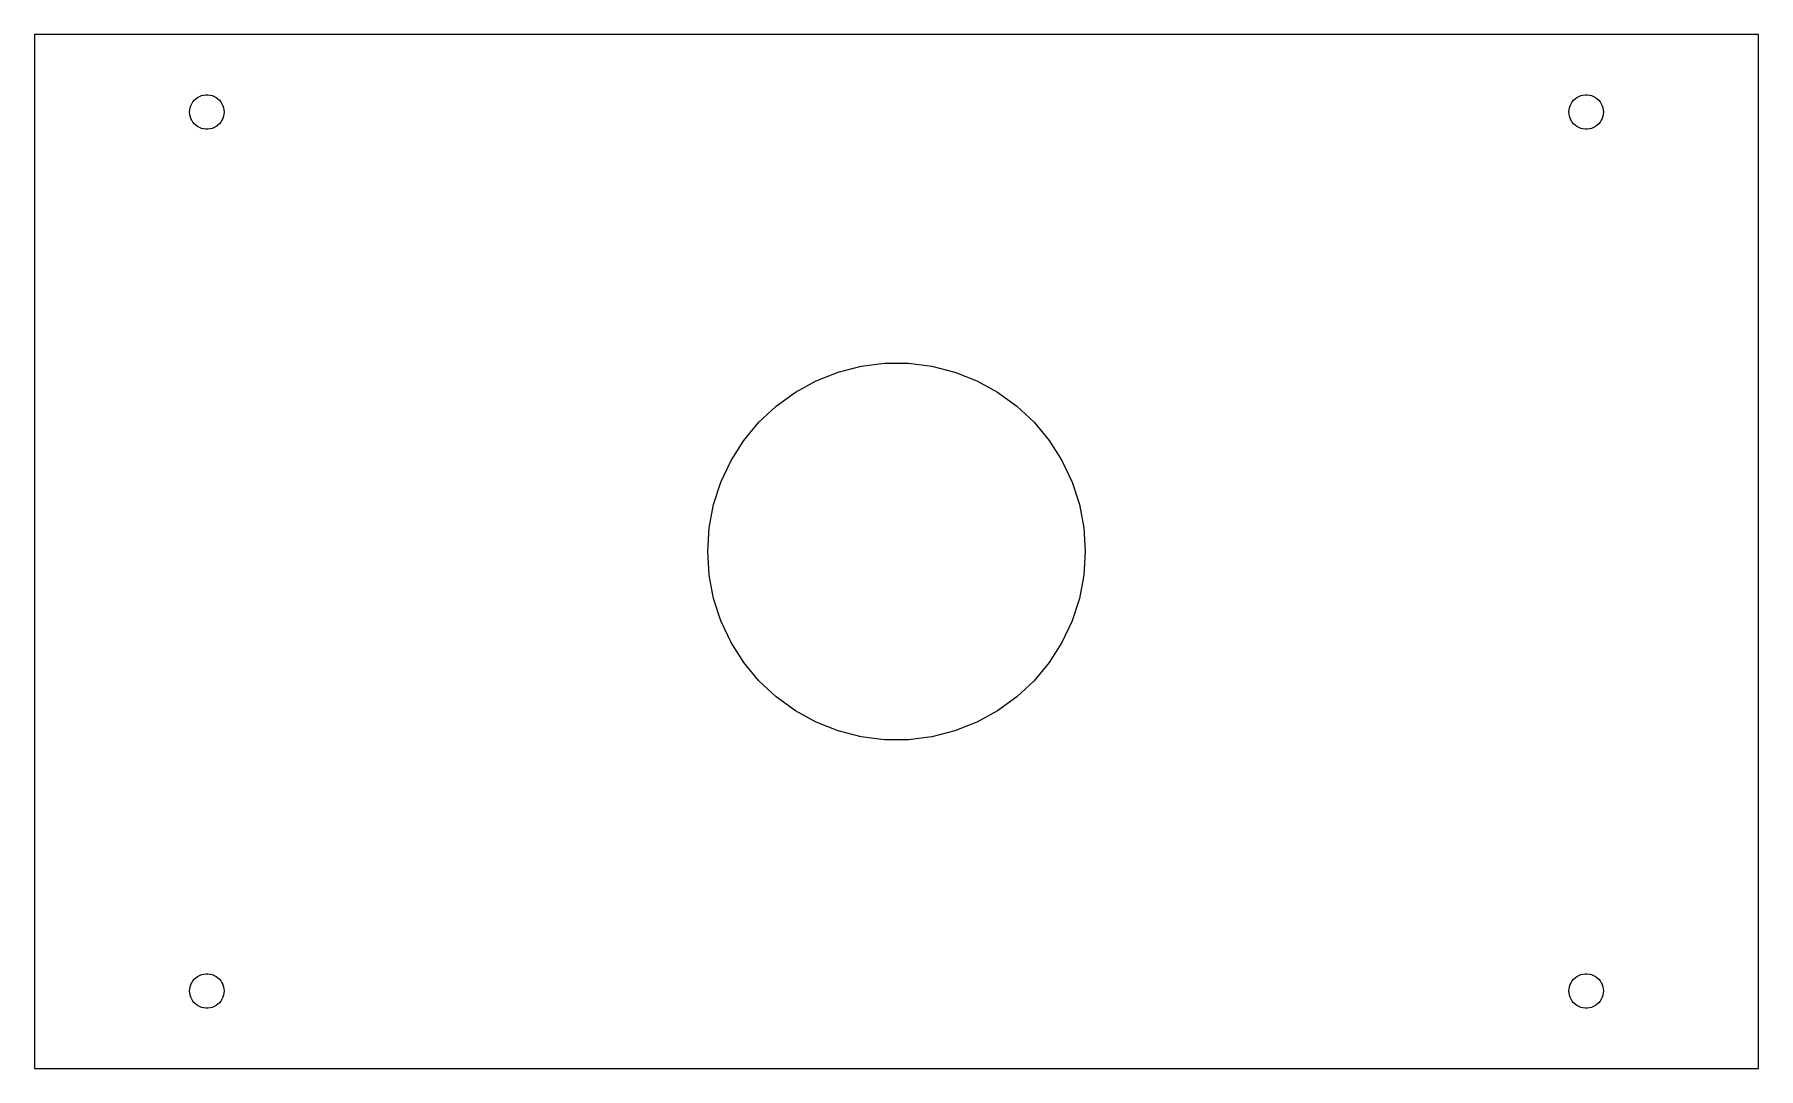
# Model space of a CAD drawing. Header units: metres. Extents: x -50 to 50, y -30 to 30.
import ezdxf

# ---------------------------------------------------------------- set-up
doc = ezdxf.new("R2010")
doc.units = ezdxf.units.M

msp = doc.modelspace()

# ---------------------------------------------------------------- linework, layer by layer
for p, q in [((50, 30), (-50, 30)), ((-50, 30), (-50, -30)), ((50, -30), (50, 30)), ((-40.8763, 25.9818), (-40.809, 26.0878)), ((-40.809, 26.0878), (-40.729, 26.1845)), ((-40.729, 26.1845), (-40.6374, 26.2705)), ((-40.6374, 26.2705), (-40.5358, 26.3443)), ((-40.5358, 26.3443), (-40.4258, 26.4048)), ((-40.4258, 26.4048), (-40.309, 26.451)), ((-40.309, 26.451), (-40.1874, 26.4823)), ((-40.1874, 26.4823), (-40.0628, 26.498)), ((-40.0628, 26.498), (-39.9372, 26.498)), ((-39.9372, 26.498), (-39.8126, 26.4823)), ((-39.8126, 26.4823), (-39.691, 26.451)), ((-39.691, 26.451), (-39.5742, 26.4048)), ((-39.5742, 26.4048), (-39.4642, 26.3443)), ((-39.4642, 26.3443), (-39.3626, 26.2705)), ((-39.3626, 26.2705), (-39.271, 26.1845)), ((-39.271, 26.1845), (-39.191, 26.0878)), ((-39.191, 26.0878), (-39.1237, 25.9818)), ((39.1237, 25.9818), (39.191, 26.0878)), ((39.191, 26.0878), (39.271, 26.1845)), ((39.271, 26.1845), (39.3626, 26.2705)), ((39.3626, 26.2705), (39.4642, 26.3443)), ((39.4642, 26.3443), (39.5742, 26.4048)), ((39.5742, 26.4048), (39.691, 26.451)), ((39.691, 26.451), (39.8126, 26.4823)), ((39.8126, 26.4823), (39.9372, 26.498)), ((39.9372, 26.498), (40.0628, 26.498)), ((40.0628, 26.498), (40.1874, 26.4823)), ((40.1874, 26.4823), (40.309, 26.451)), ((40.309, 26.451), (40.4258, 26.4048)), ((40.4258, 26.4048), (40.5358, 26.3443)), ((40.5358, 26.3443), (40.6374, 26.2705)), ((40.6374, 26.2705), (40.729, 26.1845)), ((40.729, 26.1845), (40.809, 26.0878)), ((40.809, 26.0878), (40.8763, 25.9818)), ((-41, 25.5), (-40.9921, 25.6253)), ((-40.9921, 25.3747), (-41, 25.5)), ((-40.9921, 25.6253), (-40.9686, 25.7487)), ((-40.9686, 25.2513), (-40.9921, 25.3747)), ((-40.9686, 25.7487), (-40.9298, 25.8681)), ((-40.9298, 25.1319), (-40.9686, 25.2513)), ((-40.9298, 25.8681), (-40.8763, 25.9818)), ((-40.8763, 25.0182), (-40.9298, 25.1319)), ((-40.809, 24.9122), (-40.8763, 25.0182)), ((-39.1237, 25.0182), (-39.191, 24.9122)), ((-39.1237, 25.9818), (-39.0702, 25.8681)), ((-39.0702, 25.1319), (-39.1237, 25.0182)), ((-39.0702, 25.8681), (-39.0314, 25.7487)), ((-39.0314, 25.2513), (-39.0702, 25.1319)), ((-39.0314, 25.7487), (-39.0079, 25.6253)), ((-39.0079, 25.3747), (-39.0314, 25.2513)), ((-39.0079, 25.6253), (-39, 25.5)), ((-39, 25.5), (-39.0079, 25.3747)), ((39, 25.5), (39.0079, 25.6253)), ((39.0079, 25.3747), (39, 25.5)), ((39.0079, 25.6253), (39.0314, 25.7487)), ((39.0314, 25.2513), (39.0079, 25.3747)), ((39.0314, 25.7487), (39.0702, 25.8681)), ((39.0702, 25.1319), (39.0314, 25.2513)), ((39.0702, 25.8681), (39.1237, 25.9818)), ((39.1237, 25.0182), (39.0702, 25.1319)), ((39.191, 24.9122), (39.1237, 25.0182)), ((40.8763, 25.0182), (40.809, 24.9122)), ((40.8763, 25.9818), (40.9298, 25.8681)), ((40.9298, 25.1319), (40.8763, 25.0182)), ((40.9298, 25.8681), (40.9686, 25.7487)), ((40.9686, 25.2513), (40.9298, 25.1319)), ((40.9686, 25.7487), (40.9921, 25.6253)), ((40.9921, 25.3747), (40.9686, 25.2513)), ((40.9921, 25.6253), (41, 25.5)), ((41, 25.5), (40.9921, 25.3747)), ((-40.729, 24.8154), (-40.809, 24.9122)), ((-40.6374, 24.7295), (-40.729, 24.8154)), ((-40.5358, 24.6557), (-40.6374, 24.7295)), ((-40.4258, 24.5952), (-40.5358, 24.6557)), ((-40.309, 24.5489), (-40.4258, 24.5952)), ((-40.1874, 24.5177), (-40.309, 24.5489)), ((-40.0628, 24.502), (-40.1874, 24.5177)), ((-39.9372, 24.502), (-40.0628, 24.502)), ((-39.8126, 24.5177), (-39.9372, 24.502)), ((-39.691, 24.5489), (-39.8126, 24.5177)), ((-39.5742, 24.5952), (-39.691, 24.5489)), ((-39.4642, 24.6557), (-39.5742, 24.5952)), ((-39.3626, 24.7295), (-39.4642, 24.6557)), ((-39.271, 24.8154), (-39.3626, 24.7295)), ((-39.191, 24.9122), (-39.271, 24.8154)), ((39.271, 24.8154), (39.191, 24.9122)), ((39.3626, 24.7295), (39.271, 24.8154)), ((39.4642, 24.6557), (39.3626, 24.7295)), ((39.5742, 24.5952), (39.4642, 24.6557)), ((39.691, 24.5489), (39.5742, 24.5952)), ((39.8126, 24.5177), (39.691, 24.5489)), ((39.9372, 24.502), (39.8126, 24.5177)), ((40.0628, 24.502), (39.9372, 24.502)), ((40.1874, 24.5177), (40.0628, 24.502)), ((40.309, 24.5489), (40.1874, 24.5177)), ((40.4258, 24.5952), (40.309, 24.5489)), ((40.5358, 24.6557), (40.4258, 24.5952)), ((40.6374, 24.7295), (40.5358, 24.6557)), ((40.729, 24.8154), (40.6374, 24.7295)), ((40.809, 24.9122), (40.729, 24.8154)), ((-4.66228, 9.90785), (-3.38373, 10.4141)), ((-3.38373, 10.4141), (-2.05182, 10.756)), ((-2.05182, 10.756), (-0.68755, 10.9284)), ((-0.68755, 10.9284), (0.68755, 10.9284)), ((0.68755, 10.9284), (2.05182, 10.756)), ((2.05182, 10.756), (3.38373, 10.4141)), ((3.38373, 10.4141), (4.66228, 9.90785)), ((-6.97978, 8.43712), (-5.86729, 9.24538)), ((-5.86729, 9.24538), (-4.66228, 9.90785)), ((4.66228, 9.90785), (5.86729, 9.24538)), ((5.86729, 9.24538), (6.97978, 8.43712)), ((-7.98219, 7.49579), (-6.97978, 8.43712)), ((6.97978, 8.43712), (7.98219, 7.49579)), ((-8.85873, 6.43623), (-7.98219, 7.49579)), ((7.98219, 7.49579), (8.85873, 6.43623)), ((-9.59555, 5.27519), (-8.85873, 6.43623)), ((8.85873, 6.43623), (9.59555, 5.27519)), ((-10.181, 4.03096), (-9.59555, 5.27519)), ((9.59555, 5.27519), (10.181, 4.03096)), ((-10.606, 2.72314), (-10.181, 4.03096)), ((10.181, 4.03096), (10.606, 2.72314)), ((-10.8636, 1.37239), (-10.606, 2.72314)), ((10.606, 2.72314), (10.8636, 1.37239)), ((-10.95, 0), (-10.8636, 1.37239)), ((10.8636, 1.37239), (10.95, 0)), ((-10.8636, -1.37239), (-10.95, 0)), ((10.95, 0), (10.8636, -1.37239)), ((-10.606, -2.72314), (-10.8636, -1.37239)), ((10.8636, -1.37239), (10.606, -2.72314)), ((-10.181, -4.03096), (-10.606, -2.72314)), ((10.606, -2.72314), (10.181, -4.03096)), ((-9.59555, -5.27519), (-10.181, -4.03096)), ((10.181, -4.03096), (9.59555, -5.27519)), ((-8.85873, -6.43623), (-9.59555, -5.27519)), ((9.59555, -5.27519), (8.85873, -6.43623)), ((-7.98219, -7.49579), (-8.85873, -6.43623)), ((8.85873, -6.43623), (7.98219, -7.49579)), ((-6.97978, -8.43712), (-7.98219, -7.49579)), ((7.98219, -7.49579), (6.97978, -8.43712)), ((-5.86729, -9.24538), (-6.97978, -8.43712)), ((6.97978, -8.43712), (5.86729, -9.24538)), ((-4.66228, -9.90785), (-5.86729, -9.24538)), ((-3.38373, -10.4141), (-4.66228, -9.90785)), ((4.66228, -9.90785), (3.38373, -10.4141)), ((5.86729, -9.24538), (4.66228, -9.90785)), ((-2.05182, -10.756), (-3.38373, -10.4141)), ((-0.68755, -10.9284), (-2.05182, -10.756)), ((0.68755, -10.9284), (-0.68755, -10.9284)), ((2.05182, -10.756), (0.68755, -10.9284)), ((3.38373, -10.4141), (2.05182, -10.756)), ((-40.8763, -25.0182), (-40.809, -24.9122)), ((-40.809, -24.9122), (-40.729, -24.8154)), ((-40.729, -24.8154), (-40.6374, -24.7295)), ((-40.6374, -24.7295), (-40.5358, -24.6557)), ((-40.5358, -24.6557), (-40.4258, -24.5952)), ((-40.4258, -24.5952), (-40.309, -24.5489)), ((-40.309, -24.5489), (-40.1874, -24.5177)), ((-40.1874, -24.5177), (-40.0628, -24.502)), ((-40.0628, -24.502), (-39.9372, -24.502)), ((-39.9372, -24.502), (-39.8126, -24.5177)), ((-39.8126, -24.5177), (-39.691, -24.5489)), ((-39.691, -24.5489), (-39.5742, -24.5952)), ((-39.5742, -24.5952), (-39.4642, -24.6557)), ((-39.4642, -24.6557), (-39.3626, -24.7295)), ((-39.3626, -24.7295), (-39.271, -24.8154)), ((-39.271, -24.8154), (-39.191, -24.9122)), ((-39.191, -24.9122), (-39.1237, -25.0182)), ((39.1237, -25.0182), (39.191, -24.9122)), ((39.191, -24.9122), (39.271, -24.8154)), ((39.271, -24.8154), (39.3626, -24.7295)), ((39.3626, -24.7295), (39.4642, -24.6557)), ((39.4642, -24.6557), (39.5742, -24.5952)), ((39.5742, -24.5952), (39.691, -24.5489)), ((39.691, -24.5489), (39.8126, -24.5177)), ((39.8126, -24.5177), (39.9372, -24.502)), ((39.9372, -24.502), (40.0628, -24.502)), ((40.0628, -24.502), (40.1874, -24.5177)), ((40.1874, -24.5177), (40.309, -24.5489)), ((40.309, -24.5489), (40.4258, -24.5952)), ((40.4258, -24.5952), (40.5358, -24.6557)), ((40.5358, -24.6557), (40.6374, -24.7295)), ((40.6374, -24.7295), (40.729, -24.8154)), ((40.729, -24.8154), (40.809, -24.9122)), ((40.809, -24.9122), (40.8763, -25.0182)), ((-41, -25.5), (-40.9921, -25.3747)), ((-40.9921, -25.6253), (-41, -25.5)), ((-40.9921, -25.3747), (-40.9686, -25.2513)), ((-40.9686, -25.7487), (-40.9921, -25.6253)), ((-40.9686, -25.2513), (-40.9298, -25.1319)), ((-40.9298, -25.8681), (-40.9686, -25.7487)), ((-40.9298, -25.1319), (-40.8763, -25.0182)), ((-40.8763, -25.9818), (-40.9298, -25.8681)), ((-40.809, -26.0878), (-40.8763, -25.9818)), ((-39.1237, -25.9818), (-39.191, -26.0878)), ((-39.1237, -25.0182), (-39.0702, -25.1319)), ((-39.0702, -25.8681), (-39.1237, -25.9818)), ((-39.0702, -25.1319), (-39.0314, -25.2513)), ((-39.0314, -25.7487), (-39.0702, -25.8681)), ((-39.0314, -25.2513), (-39.0079, -25.3747)), ((-39.0079, -25.6253), (-39.0314, -25.7487)), ((-39.0079, -25.3747), (-39, -25.5)), ((-39, -25.5), (-39.0079, -25.6253)), ((39, -25.5), (39.0079, -25.3747)), ((39.0079, -25.6253), (39, -25.5)), ((39.0079, -25.3747), (39.0314, -25.2513)), ((39.0314, -25.7487), (39.0079, -25.6253)), ((39.0314, -25.2513), (39.0702, -25.1319)), ((39.0702, -25.8681), (39.0314, -25.7487)), ((39.0702, -25.1319), (39.1237, -25.0182)), ((39.1237, -25.9818), (39.0702, -25.8681)), ((39.191, -26.0878), (39.1237, -25.9818)), ((40.8763, -25.9818), (40.809, -26.0878)), ((40.8763, -25.0182), (40.9298, -25.1319)), ((40.9298, -25.8681), (40.8763, -25.9818)), ((40.9298, -25.1319), (40.9686, -25.2513)), ((40.9686, -25.7487), (40.9298, -25.8681)), ((40.9686, -25.2513), (40.9921, -25.3747)), ((40.9921, -25.6253), (40.9686, -25.7487)), ((40.9921, -25.3747), (41, -25.5)), ((41, -25.5), (40.9921, -25.6253)), ((-40.729, -26.1845), (-40.809, -26.0878)), ((-40.6374, -26.2705), (-40.729, -26.1845)), ((-40.5358, -26.3443), (-40.6374, -26.2705)), ((-40.4258, -26.4048), (-40.5358, -26.3443)), ((-40.309, -26.451), (-40.4258, -26.4048)), ((-40.1874, -26.4823), (-40.309, -26.451)), ((-40.0628, -26.498), (-40.1874, -26.4823)), ((-39.9372, -26.498), (-40.0628, -26.498)), ((-39.8126, -26.4823), (-39.9372, -26.498)), ((-39.691, -26.451), (-39.8126, -26.4823)), ((-39.5742, -26.4048), (-39.691, -26.451)), ((-39.4642, -26.3443), (-39.5742, -26.4048)), ((-39.3626, -26.2705), (-39.4642, -26.3443)), ((-39.271, -26.1845), (-39.3626, -26.2705)), ((-39.191, -26.0878), (-39.271, -26.1845)), ((39.271, -26.1845), (39.191, -26.0878)), ((39.3626, -26.2705), (39.271, -26.1845)), ((39.4642, -26.3443), (39.3626, -26.2705)), ((39.5742, -26.4048), (39.4642, -26.3443)), ((39.691, -26.451), (39.5742, -26.4048)), ((39.8126, -26.4823), (39.691, -26.451)), ((39.9372, -26.498), (39.8126, -26.4823)), ((40.0628, -26.498), (39.9372, -26.498)), ((40.1874, -26.4823), (40.0628, -26.498)), ((40.309, -26.451), (40.1874, -26.4823)), ((40.4258, -26.4048), (40.309, -26.451)), ((40.5358, -26.3443), (40.4258, -26.4048)), ((40.6374, -26.2705), (40.5358, -26.3443)), ((40.729, -26.1845), (40.6374, -26.2705)), ((40.809, -26.0878), (40.729, -26.1845)), ((-50, -30), (50, -30))]:
    msp.add_line(p, q)

doc.saveas('drawing.dxf')
